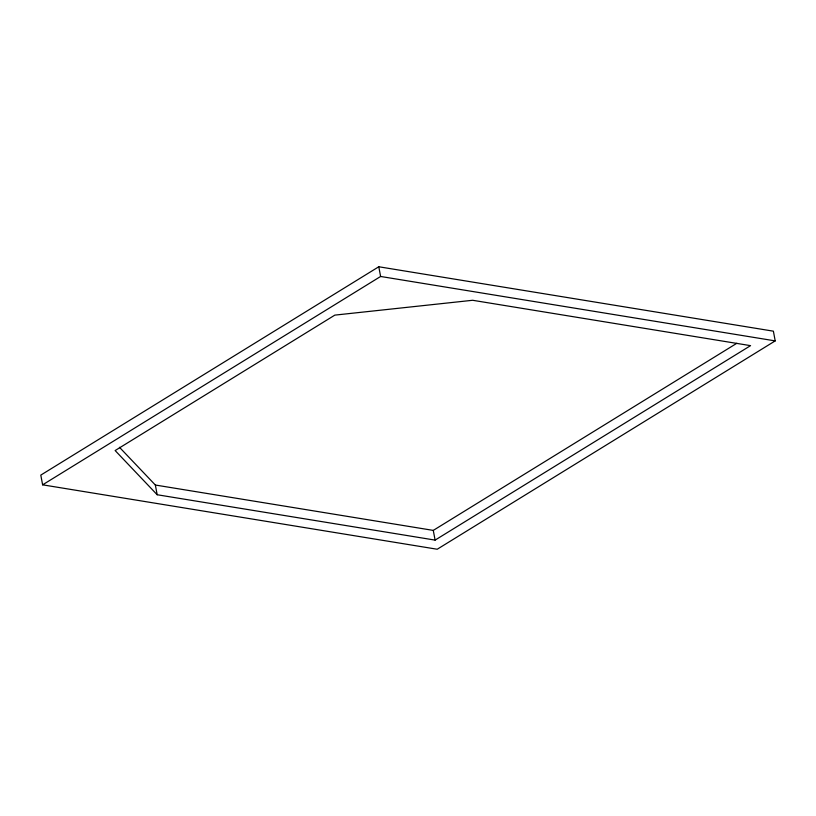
<?xml version="1.0" encoding="UTF-8"?>
<svg xmlns="http://www.w3.org/2000/svg" width="816" height="816" viewBox="0 0 816 816"><rect width="100%" height="100%" fill="white"/><g stroke="black" fill="none" stroke-linecap="round" stroke-linejoin="round"><path stroke-width="1.22" d="M378.787 266.761L40.8 475.106L42.616 484.826L437.213 549.239L775.2 340.894L773.384 331.174L378.787 266.761L380.613 276.471L42.616 484.826M119.452 447.28L155.356 485.03L433.276 530.4L736.817 343.291M435.101 540.11L750.557 345.647L472.637 300.278L334.835 315.119L115.138 450.544L157.172 494.741L435.101 540.11L433.276 530.4M380.613 276.471L775.2 340.894M155.356 485.03L157.172 494.741"/></g></svg>
